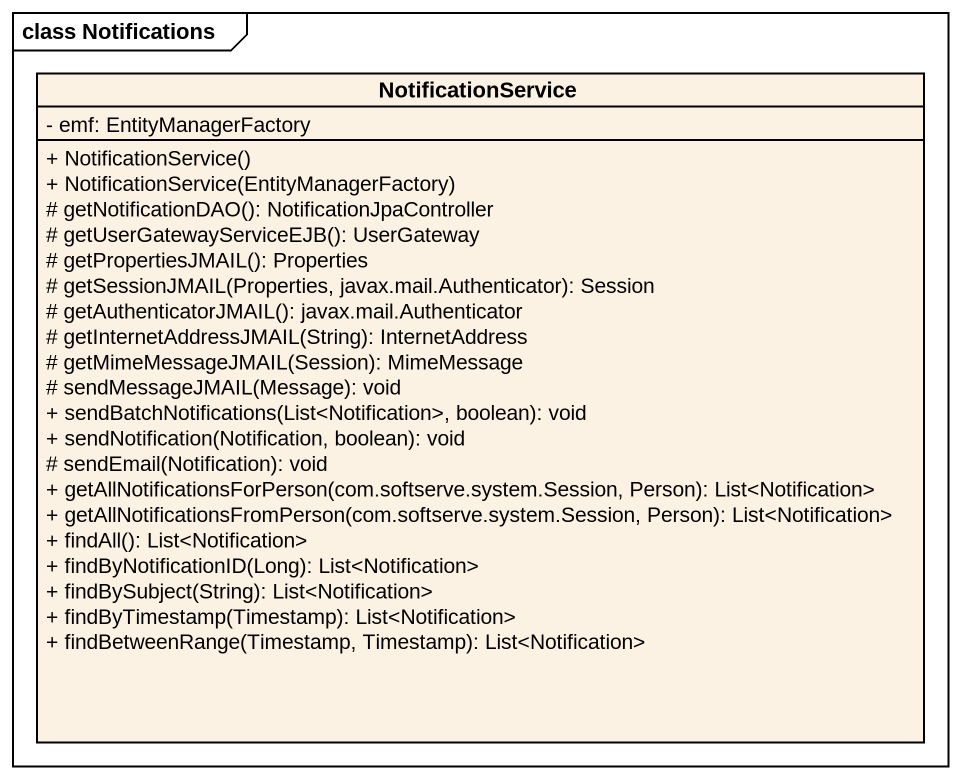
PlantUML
@startuml
mainframe class Notifications
hide circle
hide empty members
skinparam classAttributeIconSize 0
class NotificationService {
  - emf: EntityManagerFactory
  + NotificationService()
  + NotificationService(EntityManagerFactory)
  # getNotificationDAO(): NotificationJpaController
  # getUserGatewayServiceEJB(): UserGateway
  # getPropertiesJMAIL(): Properties
  # getSessionJMAIL(Properties, javax.mail.Authenticator): Session
  # getAuthenticatorJMAIL(): javax.mail.Authenticator
  # getInternetAddressJMAIL(String): InternetAddress
  # getMimeMessageJMAIL(Session): MimeMessage
  # sendMessageJMAIL(Message): void
  + sendBatchNotifications(List<Notification>, boolean): void
  + sendNotification(Notification, boolean): void
  # sendEmail(Notification): void
  + getAllNotificationsForPerson(com.softserve.system.Session, Person): List<Notification>
  + getAllNotificationsFromPerson(com.softserve.system.Session, Person): List<Notification>
  + findAll(): List<Notification>
  + findByNotificationID(Long): List<Notification>
  + findBySubject(String): List<Notification>
  + findByTimestamp(Timestamp): List<Notification>
  + findBetweenRange(Timestamp, Timestamp): List<Notification>
}
@enduml
